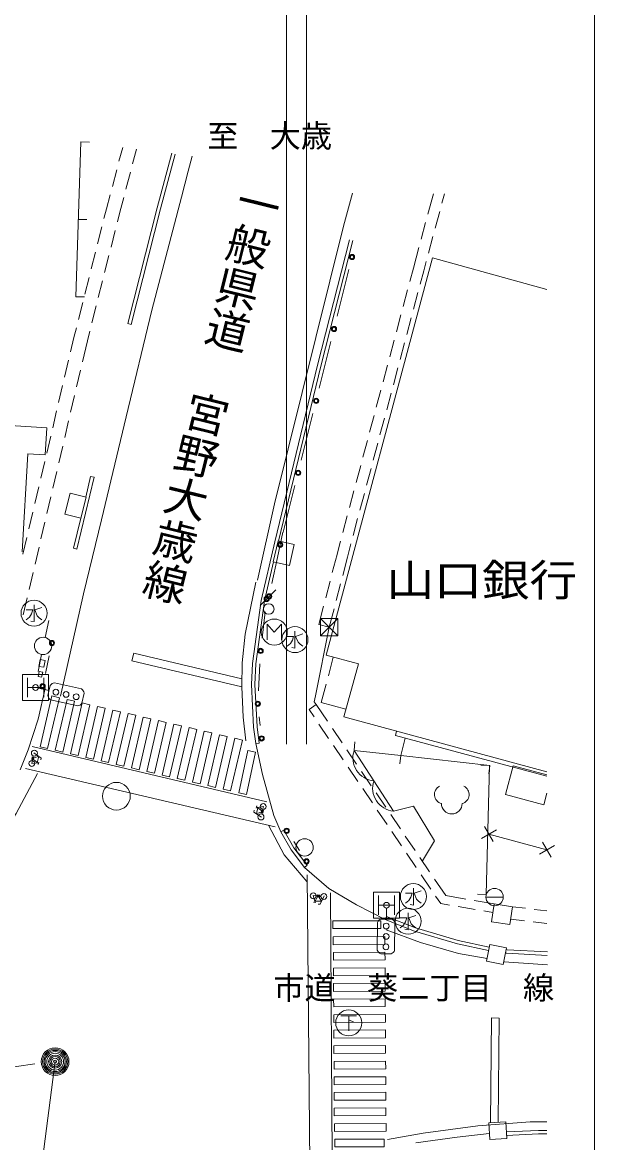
# Model space of a CAD drawing. Units: millimetres, scale not verified. Extents: x 40000 to 680000, y 20000 to 380000.
# Drawn here: x 545996 to 579000, y 277752 to 342387 of the extents above; entities that cross this region are included whole.
import ezdxf
from ezdxf.enums import TextEntityAlignment as Align

# ---------------------------------------------------------------- set-up
doc = ezdxf.new("R2010")
doc.units = ezdxf.units.MM
doc.header["$LTSCALE"] = 1000
doc.linetypes.add('CHAIN', pattern=[18.5, 12, -1.5, 3.5, -1.5])
for name, color, linetype, lineweight in [('M-BGD', 7, 'Continuous', 13), ('M-BGD-EXST', 7, 'Continuous', 13), ('M-BMK', 2, 'CHAIN', 13), ('M-BMK-OTRS', 5, 'Continuous', 13), ('M-BMK-ROW', 30, 'Continuous', 13), ('M-BMK-SRVR', 3, 'Continuous', 13), ('M-STR-HTXT', 7, 'Continuous', 13), ('M-STR-STRC', 7, 'Continuous', 13), ('M-TTL-BAND', 7, 'Continuous', 13)]:
    doc.layers.add(name, color=color, linetype=linetype, lineweight=lineweight)
doc.layers.add('M-BGD-HTXT', color=7, linetype='Continuous')
doc.styles.add('@ＭＳ ゴシック', font='')
doc.styles.add('ＭＳ ゴシック', font='')
doc.styles.get('@ＭＳ ゴシック').set_extended_font_data('@MS Gothic')
doc.styles.get('ＭＳ ゴシック').set_extended_font_data('MS Gothic')

msp = doc.modelspace()

# ---------------------------------------------------------------- linework, layer by layer
at = {"layer": 'M-BGD'}
for p, q in [((549076, 326559), (549363, 335489)), ((549363, 335489), (549862, 335473)), ((549363, 335489), (549862, 335473)), ((551567, 334372), (551781, 335176)), ((552355, 334220), (552581, 335073)), ((551183, 332922), (551439, 333889)), ((551970, 332770), (552226, 333737)), ((550841, 331635), (551055, 332439)), ((551616, 331434), (551842, 332287)), ((569383, 331322), (569700, 332504)), ((570197, 331963), (570341, 332499)), ((550698, 331068), (550841, 331635)), ((549219, 331024), (549719, 331008)), ((551474, 330874), (551616, 331434)), ((569808, 330515), (570067, 331481)), ((550331, 329614), (550576, 330583)), ((551107, 329419), (551352, 330389)), ((568994, 329873), (569253, 330839)), ((569419, 329066), (569678, 330032)), ((549964, 328159), (550209, 329129)), ((568547, 328208), (568864, 329390)), ((550740, 327965), (550985, 328934)), ((569145, 328048), (569289, 328583)), ((564154, 325428), (564828, 328124)), ((568342, 327441), (568546, 328207)), ((568941, 327281), (569145, 328048)), ((549597, 326705), (549842, 327675)), ((550373, 326510), (550618, 327480)), ((549076, 326559), (549576, 326543)), ((567955, 325991), (568213, 326958)), ((568555, 325832), (568812, 326798)), ((549230, 325251), (549475, 326220)), ((550006, 325056), (550251, 326025)), ((567569, 324542), (567827, 325508)), ((568168, 324382), (568426, 325349)), ((548965, 324199), (549108, 324766)), ((549742, 324010), (549884, 324571)), ((552084, 325013), (552278, 324964)), ((548773, 323382), (548965, 324199)), ((549462, 322810), (549742, 324010)), ((563117, 321276), (563791, 323973)), ((567183, 323093), (567440, 324059)), ((567782, 322933), (568039, 323899)), ((548429, 321922), (548658, 322895)), ((566796, 321643), (567054, 322610)), ((549120, 321350), (549348, 322324)), ((567395, 321484), (567653, 322450)), ((548086, 320461), (548315, 321435)), ((548778, 319889), (549006, 320863)), ((566410, 320194), (566667, 321160)), ((567009, 320034), (567266, 321000)), ((547742, 319001), (547971, 319975)), ((548436, 318429), (548664, 319403)), ((562081, 317124), (562754, 319821)), ((566023, 318745), (566281, 319711)), ((566622, 318585), (566880, 319551)), ((547399, 317541), (547628, 318515)), ((565637, 317295), (565895, 318261)), ((566236, 317135), (566494, 318102)), ((548094, 316968), (548322, 317942)), ((547055, 316081), (547284, 317054)), ((565250, 315846), (565508, 316812)), ((547752, 315508), (547980, 316481)), ((549139, 311997), (550126, 316145)), ((549646, 314993), (549931, 316191)), ((549931, 316191), (550126, 316145)), ((565850, 315686), (566107, 316652)), ((546712, 314621), (546941, 315594)), ((561044, 312973), (561717, 315669)), ((547410, 314047), (547638, 315021)), ((564864, 314396), (565122, 315363)), ((565463, 314237), (565721, 315203)), ((546368, 313161), (546597, 314134)), ((547068, 312587), (547296, 313560)), ((548945, 312044), (549359, 313785)), ((564478, 312947), (564735, 313913)), ((565077, 312787), (565334, 313754)), ((560708, 311519), (561018, 312979)), ((546025, 311701), (546254, 312674)), ((564144, 311697), (564349, 312464)), ((564744, 311538), (564948, 312304)), ((546727, 311126), (546954, 312100)), ((548945, 312044), (549139, 311997)), ((563870, 310638), (564143, 311693)), ((560387, 310003), (560708, 311519)), ((564470, 310482), (564744, 311538)), ((546385, 309666), (546613, 310639)), ((560613, 309653), (559702, 308738)), ((563494, 309186), (563745, 310154)), ((564094, 309030), (564345, 309998)), ((546043, 308205), (546271, 309179)), ((559824, 306866), (559998, 308376)), ((563096, 307646), (563369, 308702)), ((563696, 307491), (563969, 308546)), ((547300, 306901), (547528, 307875)), ((563696, 307491), (563096, 307646)), ((547095, 305923), (546913, 304940)), ((547541, 305847), (547319, 304813)), ((563925, 305764), (563643, 304693)), ((559611, 303822), (559697, 305372)), ((547304, 303956), (546903, 302177)), ((563516, 304209), (563233, 303139)), ((563233, 303139), (564656, 302760)), ((562942, 303022), (562528, 302741)), ((562817, 302315), (562528, 302741)), ((563592, 302063), (562942, 303022)), ((546903, 302177), (546323, 300420)), ((559710, 301820), (559653, 302328)), ((563659, 301074), (563098, 301901)), ((564434, 300822), (563873, 301649)), ((559463, 300775), (559661, 300803)), ((559463, 300775), (559854, 298999)), ((564501, 299832), (563940, 300660)), ((565124, 300374), (565176, 300872)), ((546323, 300420), (545858, 299265)), ((565276, 299580), (564715, 300408)), ((565124, 300374), (567403, 296878)), ((567825, 300094), (567770, 299597)), ((567825, 300094), (572956, 299519)), ((565343, 298591), (564782, 299418)), ((572946, 299519), (572447, 299532)), ((572946, 299519), (572746, 292066)), ((572956, 299519), (572901, 299022)), ((572956, 299519), (572901, 299022)), ((559854, 298999), (560492, 296623)), ((566118, 298339), (565557, 299166)), ((566185, 297349), (565624, 298177)), ((566960, 297097), (566399, 297925)), ((576254, 297918), (576073, 297240)), ((567027, 296108), (566466, 296935)), ((567802, 295856), (567241, 296684)), ((560492, 296623), (560909, 295691)), ((560909, 295691), (561084, 295788)), ((567869, 294866), (567308, 295694)), ((568644, 294615), (568083, 295442)), ((572471, 295302), (573338, 295801)), ((573154, 295119), (572655, 295985)), ((576254, 294650), (572904, 295552)), ((561648, 295116), (561978, 294609)), ((575821, 294401), (576688, 294900)), ((576504, 294217), (576005, 295084)), ((568711, 293625), (568150, 294453)), ((569486, 293373), (568924, 294201)), ((562271, 293630), (562429, 293751)), ((562271, 293630), (563663, 292408)), ((569553, 292384), (568991, 293211)), ((570416, 292001), (569766, 292959)), ((563663, 292408), (565260, 291463)), ((570122, 291544), (569833, 291970)), ((570638, 291456), (570122, 291544)), ((571567, 291804), (570416, 292001)), ((573210, 291524), (572060, 291720)), ((572746, 292066), (572247, 292080)), ((572746, 292066), (572247, 292080)), ((572730, 291922), (573730, 291922)), ((565260, 291463), (566925, 290620)), ((572117, 291203), (571131, 291371)), ((573126, 291031), (572610, 291119)), ((575013, 291273), (574268, 291364)), ((576254, 291119), (575509, 291211)), ((566998, 290806), (566925, 290620)), ((574959, 290554), (574160, 290652)), ((576254, 290394), (575455, 290493)), ((568692, 277733), (571081, 278064)), ((571081, 278064), (572910, 278272))]:
    msp.add_line(p, q, dxfattribs=at)
for points in [[(552084, 325013), (553773, 331680), (554610, 334837)], [(552278, 324964), (553967, 331630), (554804, 334786)], [(559463, 300775), (559333, 301716), (559202, 304185), (559266, 305392), (559767, 309039), (560550, 312425), (563023, 322606), (564856, 329844)], [(560766, 312464), (563217, 322558), (565050, 329795)], [(576254, 299153), (564540, 302310), (565373, 305381), (563515, 305872), (569655, 328804), (576254, 326984)], [(526853, 313032), (527389, 320658), (526642, 320736), (526663, 320895), (537781, 320244), (537754, 319607), (547400, 319002), (547317, 317445), (546316, 317503), (545985, 311845)], [(559661, 300803), (559533, 301735), (559403, 304185), (559465, 305373), (559964, 309003), (560486, 311259)], [(562942, 303022), (562830, 303177), (562904, 303523), (563696, 307491)], [(567575, 301492), (567508, 301244), (576254, 298891)], [(568083, 301087), (567818, 300095), (565124, 300374)], [(576073, 297240), (573864, 297829), (574310, 299500), (576254, 298981)], [(567403, 296878), (568561, 297172), (569770, 295168), (569078, 294001)], [(560909, 295691), (561491, 294643), (562271, 293630)], [(561084, 295788), (561659, 294753), (562429, 293751)], [(566925, 290620), (568612, 289958), (571084, 289221), (572889, 288839)], [(566998, 290806), (568677, 290148), (571133, 289415), (572927, 289035)], [(573860, 288690), (573932, 288679), (576269, 288551)], [(573898, 288887), (573953, 288879), (576280, 288750)], [(573912, 278369), (575757, 278450), (576254, 278450)], [(573924, 278169), (575761, 278250), (576254, 278250)]]:
    msp.add_lwpolyline(points, dxfattribs=at)
for points in [[(548752, 315218), (548449, 314014), (549363, 313784), (549666, 314988)], [(561397, 311054), (561669, 312261), (560739, 312470), (560468, 311263)], [(547017, 305621), (547301, 305567), (547226, 305177), (546942, 305232)], [(546969, 304941), (547172, 304891), (547101, 304600), (546898, 304650)], [(574112, 290335), (573048, 290495), (573203, 291525), (574268, 291364)], [(573918, 288988), (573732, 288036), (572769, 288224), (572955, 289177)], [(573935, 277982), (572952, 277922), (572893, 278891), (573876, 278951)]]:
    msp.add_lwpolyline(points, close=True, dxfattribs=at)
for centre, radius in [((565009, 328852), 150), ((565009, 328852), 120), ((565009, 328852), 100), ((563972, 324700), 150), ((563972, 324700), 120), ((563972, 324700), 100), ((562936, 320549), 150), ((562936, 320549), 120), ((562936, 320549), 100), ((561899, 316397), 150), ((561899, 316397), 120), ((561899, 316397), 100), ((560862, 312245), 150), ((560864, 312252), 150), ((560862, 312245), 120), ((560864, 312252), 120), ((560862, 312245), 100), ((560864, 312252), 100), ((560084, 309121), 150), ((560084, 309121), 120), ((560084, 309121), 100), ((560232, 309269), 150), ((560232, 309269), 120), ((560232, 309269), 100), ((547187, 306414), 500), ((547699, 306581), 150), ((547699, 306581), 120), ((547699, 306581), 100), ((559738, 306121), 150), ((559738, 306121), 120), ((559738, 306121), 100), ((547161, 304080), 150), ((547161, 304080), 120), ((547161, 304080), 100), ((559570, 303073), 150), ((559570, 303073), 120), ((559570, 303073), 100), ((559793, 301074), 150), ((559793, 301074), 120), ((559793, 301074), 100), ((561238, 295744), 150), ((561238, 295744), 120), ((561238, 295744), 100), ((562273, 294784), 500), ((562388, 293981), 150), ((562388, 293981), 120), ((562388, 293981), 100), ((573230, 291922), 500)]:
    msp.add_circle(centre, radius, dxfattribs=at)
for centre, radius, start, end in [((566397, 299958), 1338, 161.88339, 264.30474), ((567536, 298210), 1338, 161.88339, 264.30474), ((570299, 297836), 536, 116.08703, 255.33416), ((571227, 297836), 536, 284.66584, 63.91297), ((570763, 297318), 600, 180, 0)]:
    msp.add_arc(centre, radius, start, end, dxfattribs=at)
at = {"layer": 'M-BGD-EXST'}
for p, q in [((546216, 308485), (546591, 308485)), ((546591, 308485), (546516, 308260)), ((546666, 308785), (546666, 307810)), ((547116, 308635), (546703, 308485)), ((546703, 308485), (546853, 308148)), ((546403, 308073), (546216, 307923)), ((546516, 308260), (546403, 308073)), ((546666, 307810), (546478, 307848)), ((546853, 308148), (546966, 308035)), ((546966, 308035), (547116, 307923)), ((560114, 306760), (560114, 307660)), ((560114, 307660), (560527, 307210)), ((560527, 307210), (560939, 307660)), ((560939, 307660), (560939, 306760)), ((561717, 307260), (561717, 306285)), ((562167, 307110), (561754, 306960)), ((561267, 306960), (561642, 306960)), ((561454, 306547), (561267, 306397)), ((561567, 306735), (561454, 306547)), ((561642, 306960), (561567, 306735)), ((561754, 306960), (561904, 306622)), ((561904, 306622), (562017, 306510)), ((562017, 306510), (562167, 306397)), ((561717, 306285), (561529, 306322)), ((568547, 292436), (568547, 291461)), ((568997, 292286), (568585, 292136)), ((568097, 292136), (568472, 292136)), ((568285, 291723), (568097, 291573)), ((568397, 291911), (568285, 291723)), ((568472, 292136), (568397, 291911)), ((568585, 292136), (568735, 291798)), ((568735, 291798), (568847, 291686)), ((568847, 291686), (568997, 291573)), ((568242, 291013), (568242, 290038)), ((568692, 290863), (568279, 290713)), ((568547, 291461), (568360, 291498)), ((567792, 290713), (568167, 290713)), ((567979, 290300), (567792, 290150)), ((568092, 290488), (567979, 290300)), ((568167, 290713), (568092, 290488)), ((568279, 290713), (568429, 290375)), ((568429, 290375), (568542, 290263)), ((568542, 290263), (568692, 290150)), ((568242, 290038), (568054, 290075)), ((564366, 285070), (565266, 285070)), ((564816, 285070), (564816, 284208)), ((564816, 284845), (565116, 284695))]:
    msp.add_line(p, q, dxfattribs=at)
for centre in [(546666, 308298), (560527, 307210), (561717, 306772), (568547, 291948), (568242, 290525), (564816, 284658)]:
    msp.add_circle(centre, 750, dxfattribs=at)
at = {"layer": 'M-BMK'}
for p, q in [((534833, 280627), (547881, 282460)), ((547883, 282424), (546259, 269777))]:
    msp.add_line(p, q, dxfattribs=at)
at = {"layer": 'M-BMK-OTRS'}
for p, q in [((552316, 305552), (552417, 305990)), ((552417, 305990), (558659, 304516)), ((552316, 305552), (558655, 304054)), ((547451, 300488), (548130, 303424)), ((547690, 303525), (548130, 303424)), ((547890, 300386), (548570, 303322)), ((548330, 300285), (549009, 303220)), ((548570, 303322), (549009, 303220)), ((548770, 300183), (549449, 303118)), ((549210, 300081), (549889, 303017)), ((549449, 303118), (549889, 303017)), ((549650, 299979), (550329, 302915)), ((550090, 299877), (550769, 302813)), ((550329, 302915), (550769, 302813)), ((550530, 299776), (551209, 302711)), ((550970, 299674), (551649, 302610)), ((551209, 302711), (551649, 302610)), ((551410, 299572), (552089, 302508)), ((552089, 302508), (552529, 302406)), ((551850, 299470), (552529, 302406)), ((552290, 299369), (552969, 302304)), ((552729, 299267), (553409, 302202)), ((552969, 302304), (553409, 302202)), ((553169, 299165), (553848, 302101)), ((553609, 299063), (554288, 301999)), ((553848, 302101), (554288, 301999)), ((554049, 298962), (554728, 301897)), ((554728, 301897), (555168, 301795)), ((554489, 298860), (555168, 301795)), ((554929, 298758), (555608, 301694)), ((555369, 298656), (556048, 301592)), ((555608, 301694), (556048, 301592)), ((555809, 298555), (556488, 301490)), ((556249, 298453), (556928, 301388)), ((556488, 301490), (556928, 301388)), ((556689, 298351), (557368, 301287)), ((557368, 301287), (557808, 301185)), ((560101, 297417), (546562, 300616)), ((557128, 298249), (557808, 301185)), ((557568, 298147), (558247, 301083)), ((546532, 299858), (546567, 300005)), ((546640, 299885), (546544, 299908)), ((546642, 299890), (546545, 299913)), ((546643, 299895), (546546, 299918)), ((546644, 299899), (546547, 299923)), ((546645, 299904), (546549, 299928)), ((546646, 299909), (546550, 299932)), ((546647, 299914), (546551, 299937)), ((546649, 299919), (546552, 299942)), ((546650, 299924), (546553, 299947)), ((546651, 299928), (546554, 299952)), ((546652, 299933), (546556, 299957)), ((546653, 299938), (546557, 299961)), ((546654, 299943), (546558, 299966)), ((546656, 299948), (546559, 299971)), ((546657, 299953), (546560, 299976)), ((546658, 299957), (546561, 299981)), ((546659, 299962), (546563, 299986)), ((546660, 299967), (546564, 299990)), ((546661, 299972), (546565, 299995)), ((546663, 299977), (546566, 300000)), ((546567, 300005), (546664, 299982)), ((546664, 299982), (546628, 299835)), ((546934, 300044), (546651, 299927)), ((547087, 299941), (546659, 300239)), ((546934, 300044), (546851, 299671)), ((547087, 299941), (547060, 299828)), ((548330, 300285), (547890, 300386)), ((549210, 300081), (548770, 300183)), ((550090, 299877), (549650, 299979)), ((546167, 299331), (560579, 295975)), ((546531, 299631), (546580, 299846)), ((546851, 299671), (546531, 299631)), ((546629, 299837), (546532, 299860)), ((546628, 299835), (546532, 299858)), ((546630, 299841), (546533, 299865)), ((546631, 299846), (546535, 299870)), ((546632, 299851), (546536, 299874)), ((546633, 299856), (546537, 299879)), ((546635, 299861), (546538, 299884)), ((546636, 299866), (546539, 299889)), ((546637, 299870), (546540, 299894)), ((546638, 299875), (546542, 299899)), ((546639, 299880), (546543, 299903)), ((546916, 299626), (546636, 299866)), ((546941, 299712), (546900, 299570)), ((550970, 299674), (550530, 299776)), ((551850, 299470), (551410, 299572)), ((552729, 299267), (552290, 299369)), ((553609, 299063), (553169, 299165)), ((554489, 298860), (554049, 298962)), ((555369, 298656), (554929, 298758)), ((556249, 298453), (555809, 298555)), ((557128, 298249), (556689, 298351)), ((559348, 296810), (559372, 296924)), ((559348, 296810), (559787, 296527)), ((559486, 297044), (559522, 297188)), ((559505, 296712), (559575, 297089)), ((559505, 296712), (559784, 296840)), ((559508, 297131), (559797, 296901)), ((559575, 297089), (559893, 297140)), ((559773, 296784), (559803, 296933)), ((559870, 296765), (559773, 296784)), ((559774, 296789), (559871, 296770)), ((559775, 296794), (559872, 296774)), ((559776, 296799), (559873, 296779)), ((559777, 296804), (559874, 296784)), ((559778, 296809), (559875, 296789)), ((559779, 296814), (559876, 296794)), ((559780, 296819), (559877, 296799)), ((559781, 296823), (559878, 296804)), ((559782, 296828), (559879, 296808)), ((559783, 296833), (559880, 296813)), ((559784, 296838), (559881, 296818)), ((559785, 296843), (559882, 296823)), ((559786, 296848), (559883, 296828)), ((559787, 296853), (559884, 296833)), ((559788, 296858), (559885, 296838)), ((559789, 296862), (559886, 296842)), ((559790, 296867), (559887, 296847)), ((559791, 296872), (559888, 296852)), ((559792, 296877), (559889, 296857)), ((559793, 296882), (559890, 296862)), ((559794, 296887), (559891, 296867)), ((559795, 296892), (559892, 296872)), ((559796, 296896), (559893, 296877)), ((559797, 296901), (559894, 296881)), ((559798, 296906), (559895, 296886)), ((559799, 296911), (559896, 296891)), ((559800, 296916), (559897, 296896)), ((559801, 296921), (559898, 296901)), ((559802, 296926), (559899, 296906)), ((559803, 296933), (559901, 296913)), ((559803, 296931), (559900, 296911)), ((559893, 297140), (559852, 296923)), ((559901, 296913), (559870, 296765)), ((562573, 276503), (562428, 293203)), ((563767, 292172), (563868, 276857)), ((562871, 291692), (562774, 292000)), ((562774, 292000), (562994, 291991)), ((562929, 291611), (562781, 291625)), ((562839, 291620), (563024, 291939)), ((563253, 291678), (562871, 291692)), ((562992, 291941), (562997, 292040)), ((563143, 291933), (562992, 291941)), ((562994, 291941), (562999, 292040)), ((562997, 292040), (563148, 292032)), ((562999, 291941), (563004, 292040)), ((563004, 291940), (563009, 292040)), ((563009, 291940), (563014, 292039)), ((563014, 291940), (563019, 292039)), ((563019, 291940), (563024, 292039)), ((563024, 291939), (563029, 292039)), ((563029, 291939), (563034, 292038)), ((563034, 291939), (563039, 292038)), ((563039, 291939), (563044, 292038)), ((563043, 291938), (563049, 292038)), ((563048, 291938), (563054, 292037)), ((563053, 291938), (563059, 292037)), ((563058, 291937), (563064, 292037)), ((563063, 291937), (563069, 292036)), ((563180, 291509), (563063, 291516)), ((563068, 291937), (563074, 292036)), ((563073, 291937), (563079, 292036)), ((563078, 291936), (563084, 292036)), ((563083, 291936), (563089, 292035)), ((563253, 291678), (563087, 291936)), ((563088, 291936), (563094, 292035)), ((563093, 291936), (563099, 292035)), ((563098, 291935), (563103, 292035)), ((563103, 291935), (563108, 292034)), ((563108, 291935), (563113, 292034)), ((563113, 291934), (563118, 292034)), ((563118, 291934), (563123, 292033)), ((563123, 291934), (563128, 292033)), ((563128, 291934), (563133, 292033)), ((563133, 291933), (563138, 292033)), ((563138, 291933), (563143, 292032)), ((563148, 292032), (563143, 291933)), ((563180, 291509), (563395, 291984)), ((563928, 289170), (566906, 289188)), ((563931, 288721), (566909, 288739)), ((563931, 288721), (563933, 288272)), ((563933, 288272), (566912, 288290)), ((566912, 288290), (566909, 288739)), ((563936, 287823), (566914, 287841)), ((563936, 287823), (563939, 287374)), ((566917, 287392), (566914, 287841)), ((563939, 287374), (566917, 287392)), ((563942, 286925), (566920, 286943)), ((563942, 286925), (563944, 286476)), ((563944, 286476), (566923, 286494)), ((566923, 286494), (566920, 286943)), ((563947, 286027), (566925, 286045)), ((563947, 286027), (563950, 285578)), ((566928, 285596), (566925, 286045)), ((563950, 285578), (566928, 285596)), ((563953, 285129), (566931, 285147)), ((563953, 285129), (563955, 284680)), ((566934, 284699), (566931, 285147)), ((563955, 284680), (566934, 284699)), ((572996, 278897), (573054, 284942)), ((573504, 284938), (573054, 284942)), ((573447, 278924), (573504, 284938)), ((563958, 284231), (566936, 284250)), ((563958, 284231), (563961, 283782)), ((563961, 283782), (566939, 283801)), ((566939, 283801), (566936, 284250)), ((563964, 283333), (566942, 283352)), ((563964, 283333), (563966, 282884)), ((566945, 282903), (566942, 283352)), ((563966, 282884), (566945, 282903)), ((563969, 282436), (566947, 282454)), ((563969, 282436), (563972, 281987)), ((563972, 281987), (566950, 282005)), ((566950, 282005), (566947, 282454)), ((563974, 281538), (566953, 281556)), ((563974, 281538), (563977, 281089)), ((566956, 281107), (566953, 281556)), ((563977, 281089), (566956, 281107)), ((563980, 280640), (566958, 280658)), ((563980, 280640), (563983, 280191)), ((566961, 280209), (566958, 280658)), ((563983, 280191), (566961, 280209)), ((563985, 279742), (566964, 279760)), ((563985, 279742), (563988, 279293)), ((563988, 279293), (566967, 279311)), ((566967, 279311), (566964, 279760)), ((563991, 278844), (566969, 278862)), ((566972, 278413), (566969, 278862))]:
    msp.add_line(p, q, dxfattribs=at)
for points in [[(548186, 303510), (549518, 309422), (550554, 313691), (551974, 319624), (553468, 325777), (555166, 332306), (555549, 333802), (555781, 334660)], [(559547, 310205), (560528, 314612), (564519, 330622), (565036, 332541)], [(559468, 310081), (558840, 307093), (558667, 305429), (558655, 304054), (558732, 302307), (558875, 300938)], [(547451, 300488), (547011, 300590), (547690, 303525)], [(558247, 301083), (558687, 300981), (558008, 298046), (557568, 298147)], [(532316, 286083), (534885, 287034), (537936, 288567), (539927, 289899), (542052, 291868), (544138, 294427), (545645, 296746), (546860, 299055)], [(562408, 292823), (561097, 294350), (560219, 296028)], [(566906, 289188), (566904, 289637), (563925, 289619), (563928, 289170)], [(572796, 288367), (571158, 288659), (568954, 289305), (566982, 290037)], [(576288, 288008), (573781, 288191), (573763, 288194)], [(563991, 278844), (563994, 278395), (566972, 278413)], [(576254, 278946), (575280, 278951), (572271, 278723), (569106, 278287), (567048, 277930)]]:
    msp.add_lwpolyline(points, dxfattribs=at)
for points in [[(558999, 300370), (558483, 297930), (558924, 297837), (559439, 300277)], [(566670, 290553), (563893, 290556), (563893, 290106), (566669, 290103)], [(564009, 277504), (566871, 277501), (566871, 277951), (564009, 277954)]]:
    msp.add_lwpolyline(points, close=True, dxfattribs=at)
for centre, radius in [((546687, 300224), 173), ((546539, 299627), 170), ((559758, 296541), 173), ((559885, 297143), 170), ((562772, 291991), 170), ((563385, 291954), 173)]:
    msp.add_circle(centre, radius, dxfattribs=at)
at = {"layer": 'M-BMK-ROW'}
for p, q in [((563196, 306991), (563196, 307991)), ((563196, 307991), (564196, 307991)), ((563196, 307991), (564196, 306991)), ((564196, 307991), (563196, 306991)), ((564196, 307991), (564196, 306991)), ((564196, 306991), (563196, 306991))]:
    msp.add_line(p, q, dxfattribs=at)
at = {"layer": 'M-BMK-SRVR'}
for centre, radius in [((551419, 297739), 800), ((547883, 282424), 800), ((547883, 282424), 726), ((547883, 282424), 651), ((547883, 282424), 578), ((547883, 282424), 486), ((547883, 282424), 378), ((547883, 282424), 298), ((547883, 282424), 205), ((547883, 282424), 87.8)]:
    msp.add_circle(centre, radius, dxfattribs=at)
at = {"layer": 'M-STR-HTXT'}
for p, q in [((561238, 300744), (561238, 352495)), ((562388, 300744), (562388, 352495))]:
    msp.add_line(p, q, dxfattribs=at)
at = {"layer": 'M-STR-STRC'}
for p, q in [((546007, 303259), (546007, 304759)), ((546007, 304759), (547507, 304759)), ((546289, 304571), (546289, 303446)), ((547226, 304571), (547226, 303446)), ((547507, 304759), (547507, 303259)), ((546289, 304009), (547226, 304009)), ((547538, 303833), (546920, 303972)), ((547472, 303540), (547604, 304126)), ((547843, 304277), (549404, 303926)), ((547507, 303259), (546007, 303259)), ((549184, 302950), (547623, 303301)), ((549423, 303101), (549555, 303687)), ((566249, 290698), (566249, 292198)), ((566249, 292198), (567749, 292198)), ((567749, 292198), (567749, 290698)), ((566531, 292010), (566531, 290885)), ((567468, 292010), (567468, 290885)), ((566531, 291448), (567468, 291448)), ((566988, 290648), (566997, 291281)), ((567749, 290698), (566249, 290698)), ((566464, 288855), (566486, 290454)), ((566688, 290652), (567288, 290644)), ((567486, 290441), (567464, 288841)), ((566661, 288652), (567261, 288644))]:
    msp.add_line(p, q, dxfattribs=at)
for centre, radius in [((560203, 308540), 305), ((546757, 304009), 167), ((547928, 303745), 167), ((548513, 303614), 167), ((549099, 303482), 167), ((566999, 291448), 167), ((566983, 290248), 167), ((566975, 289648), 167), ((566967, 289048), 167)]:
    msp.add_circle(centre, radius, dxfattribs=at)
for centre, radius, start, end in [((547851, 304000), 277, 91.6363, 153.00923), ((549257, 303665), 299, 4.10184, 60.54369), ((547759, 303555), 288, 182.85427, 241.79125), ((549144, 303279), 331, 277.02674, 327.61879), ((566762, 290374), 288, 104.7556, 163.69259), ((567216, 290376), 277, 13.53763, 74.91056), ((566777, 288962), 331, 198.92807, 249.52012), ((567179, 288931), 299, 286.00317, 342.44502)]:
    msp.add_arc(centre, radius, start, end, dxfattribs=at)
at = {"layer": 'M-TTL-BAND'}
msp.add_line((579000, 20000), (579000, 370000), dxfattribs=at)

# ---------------------------------------------------------------- texts
at = {"layer": 'M-BGD', "style": 'ＭＳ ゴシック'}
msp.add_text('至\u3000大歳', height=1320, dxfattribs=at).set_placement((560256, 334783), align=Align.BOTTOM_CENTER)
at = {"layer": 'M-BGD', "style": 'ＭＳ ゴシック', "width": 1.1}
msp.add_text('山口銀行', height=1833, dxfattribs=at).set_placement((566991, 308734), align=Align.BOTTOM_LEFT)
at = {"layer": 'M-BGD-HTXT', "style": '@ＭＳ ゴシック'}
msp.add_text('一般県道\u3000宮野大歳線', height=1833, rotation=256.156, dxfattribs=at).set_placement((555492, 321361), align=Align.BOTTOM_CENTER)
at = {"layer": 'M-BGD-HTXT', "style": 'ＭＳ ゴシック'}
msp.add_text('市道\u3000葵二丁目\u3000線', height=1320, dxfattribs=at).set_placement((568568, 285627), align=Align.BOTTOM_CENTER)

doc.saveas('drawing.dxf')
